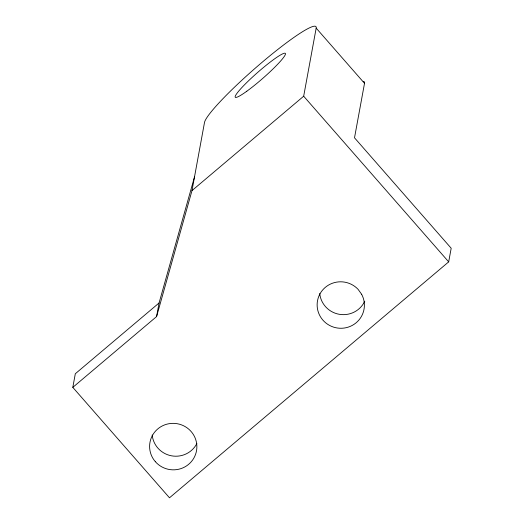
<?xml version="1.0" encoding="UTF-8"?>
<svg xmlns="http://www.w3.org/2000/svg" width="524" height="524" viewBox="0 0 524 524"><rect width="100%" height="100%" fill="white"/><g stroke="black" fill="none" stroke-linecap="round" stroke-linejoin="round"><path stroke-width="0.79" d="M363.256 81.416A73.897 8.698 -41.2 0 1 364.514 83.336L354.512 137.812L451.19 248.245L448.688 261.862L169.488 497.8L72.81 387.367L75.312 373.75L159.073 302.964L194.496 176.968M72.81 387.367L156.571 316.588L159.073 302.964M156.571 316.588L191.994 190.592L204.498 122.492A73.897 8.698 -41.2 0 1 262.832 61.681A73.897 8.698 -41.2 0 1 316.175 28.119L364.514 83.336M191.994 190.592L303.678 96.213L316.175 28.119M303.678 96.213L448.688 261.862M196.867 443.527A23.646 23.226 10.4 0 1 171.355 455.788A23.646 23.226 10.4 0 1 152.202 434.966M364.756 301.215A23.646 23.226 10.4 0 1 339.329 314.308A23.646 23.226 10.4 0 1 319.732 293.473M361.639 294.278L358.062 289.313A23.646 23.226 10.4 0 0 318.861 296.171A23.646 23.226 10.4 0 0 341.969 328.253A23.646 23.226 10.4 0 0 361.639 294.278M155.366 461.696A23.646 23.226 10.4 0 0 195.57 454.347A23.646 23.226 10.4 0 0 168.774 423.746A23.646 23.226 10.4 0 0 155.366 461.696M246.797 91.228A33.254 3.91 -41.2 0 0 285.462 54.07A33.254 3.91 -41.2 0 0 248.743 80.611A33.254 3.91 -41.2 0 0 246.797 91.228"/></g></svg>
